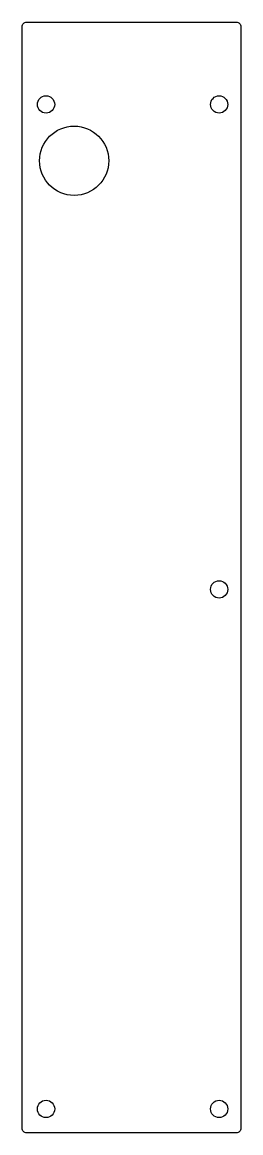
# Model space of a CAD drawing. Header units: inches. Extents: x 0 to 6.3, y 0 to 32.1.
import ezdxf

# ---------------------------------------------------------------- set-up
doc = ezdxf.new("R2010")
doc.units = ezdxf.units.IN
doc.layers.get('0').update_dxf_attribs({"linetype": 'CONTINUOUS'})

msp = doc.modelspace()

# ---------------------------------------------------------------- linework, layer by layer
msp.add_lwpolyline([(0, 0.125), (0, 31.9375, -0.4142136), (0.125, 32.0625), (6.1875, 32.0625, -0.4142136), (6.3125, 31.9375), (6.3125, 0.125, -0.4142136), (6.1875, 0), (0.125, 0, -0.4142136)], format="xyb", close=True)
for centre, radius in [((0.6875, 29.6875), 0.25), ((5.6875, 29.6875), 0.25), ((1.5, 28.0625), 1), ((5.6875, 15.6875), 0.25), ((0.6875, 0.6875), 0.25), ((5.6875, 0.6875), 0.25)]:
    msp.add_circle(centre, radius)

doc.saveas('drawing.dxf')
